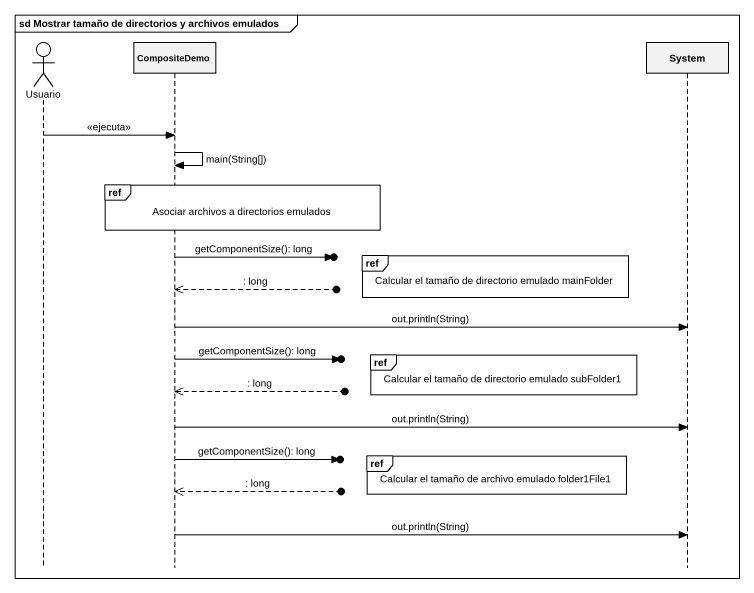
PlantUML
@startuml
mainframe sd Mostrar tamaño de directorios y archivos emulados
hide footbox
actor Usuario
participant CompositeDemo
participant System

Usuario -> CompositeDemo : <<ejecuta>>
CompositeDemo -> CompositeDemo : main(String[])
ref over CompositeDemo : Asociar archivos a directorios emulados
ref over System : Calcular el tamaño de directorio emulado mainFolder
CompositeDemo ->o] : getComponentSize(): long
CompositeDemo <<--o] : : long
CompositeDemo -> System : out.println(String)
ref over System : Calcular el tamaño de directorio emulado subFolder1
CompositeDemo ->o] : getComponentSize(): long
CompositeDemo <<--o] : : long
CompositeDemo -> System : out.println(String)
ref over System : Calcular el tamaño de archivo emulado folder1File1
CompositeDemo ->o] : getComponentSize(): long
CompositeDemo <<--o] : : long
CompositeDemo -> System : out.println(String)
@enduml
